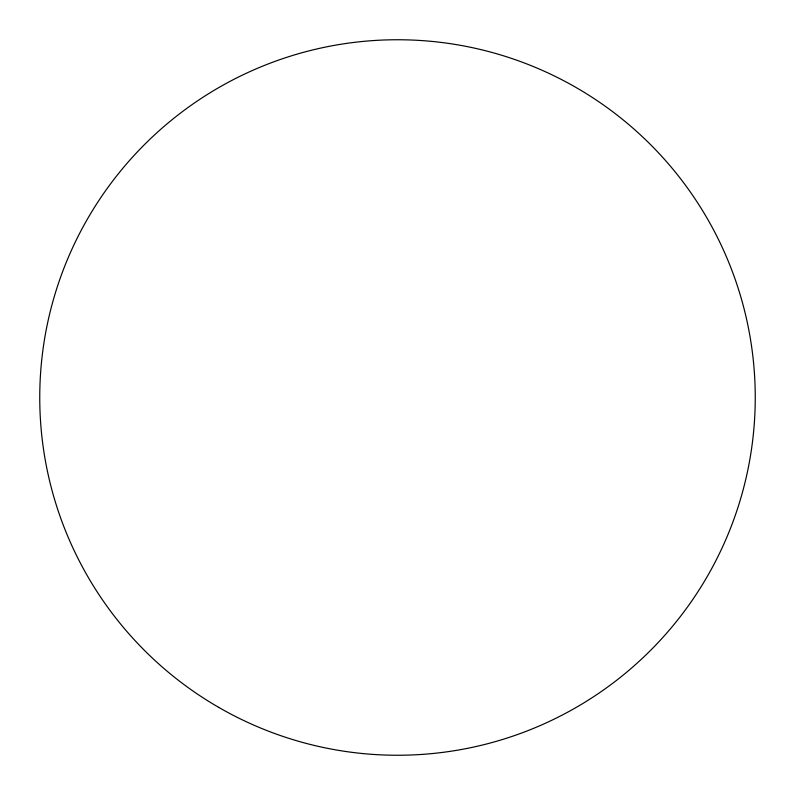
<?xml version="1.0" encoding="UTF-8"?>
<svg xmlns="http://www.w3.org/2000/svg" width="795" height="795" viewBox="0 0 795 795"><rect width="100%" height="100%" fill="white"/><g stroke="black" fill="none" stroke-linecap="round" stroke-linejoin="round"><path stroke-width="1.19" d="M218.625 707.321A357.75 357.75 0 0 0 755.25 397.5A357.75 357.75 0 0 0 218.625 87.679A357.75 357.75 0 0 0 218.625 707.321"/></g></svg>
